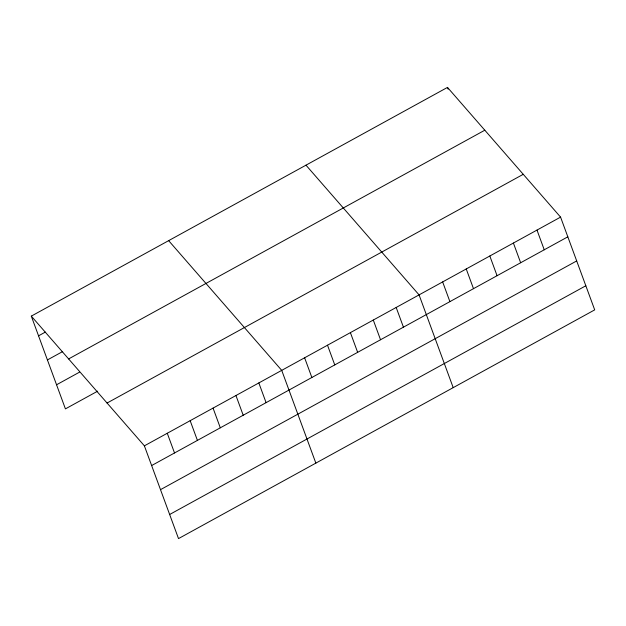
<?xml version="1.0" encoding="UTF-8"?>
<svg xmlns="http://www.w3.org/2000/svg" width="626" height="626" viewBox="0 0 626 626"><rect width="100%" height="100%" fill="white"/><g stroke="black" fill="none" stroke-linecap="round" stroke-linejoin="round"><path stroke-width="0.94" d="M31.3 316.122L447.488 87.405L560.575 217.12L594.7 309.878L178.512 538.595L144.387 445.837L31.3 316.122L65.425 408.88L97.64 391.172M38.554 335.833L45.33 332.101M47.419 359.934L62.678 351.554M68.617 358.933L484.806 130.208M56.559 384.771L79.447 372.196M107.069 403.034L523.25 174.31M144.387 445.837L560.575 217.12M151.641 465.548L567.821 236.831M160.506 489.657L576.695 260.932M169.646 514.494L585.834 285.769M305.981 165.17L419.068 294.885L453.201 387.643M168.644 240.642L281.723 370.365L315.856 463.123M536.991 230.078L544.237 249.79M513.406 243.044L520.652 262.748M447.488 87.405L448.146 89.197M489.822 256.003L497.075 275.714M466.237 268.961L473.491 288.672M442.652 281.927L449.906 301.63M396.18 307.468L403.434 327.171M373.292 320.042L380.538 339.754M350.396 332.625L357.649 352.336M327.508 345.208L334.761 364.911M304.619 357.782L311.865 377.494M258.835 382.94L266.089 402.651M235.947 395.522L243.201 415.234M213.059 408.105L220.305 427.808M190.163 420.68L197.417 440.391M167.275 433.262L174.529 452.974"/></g></svg>
